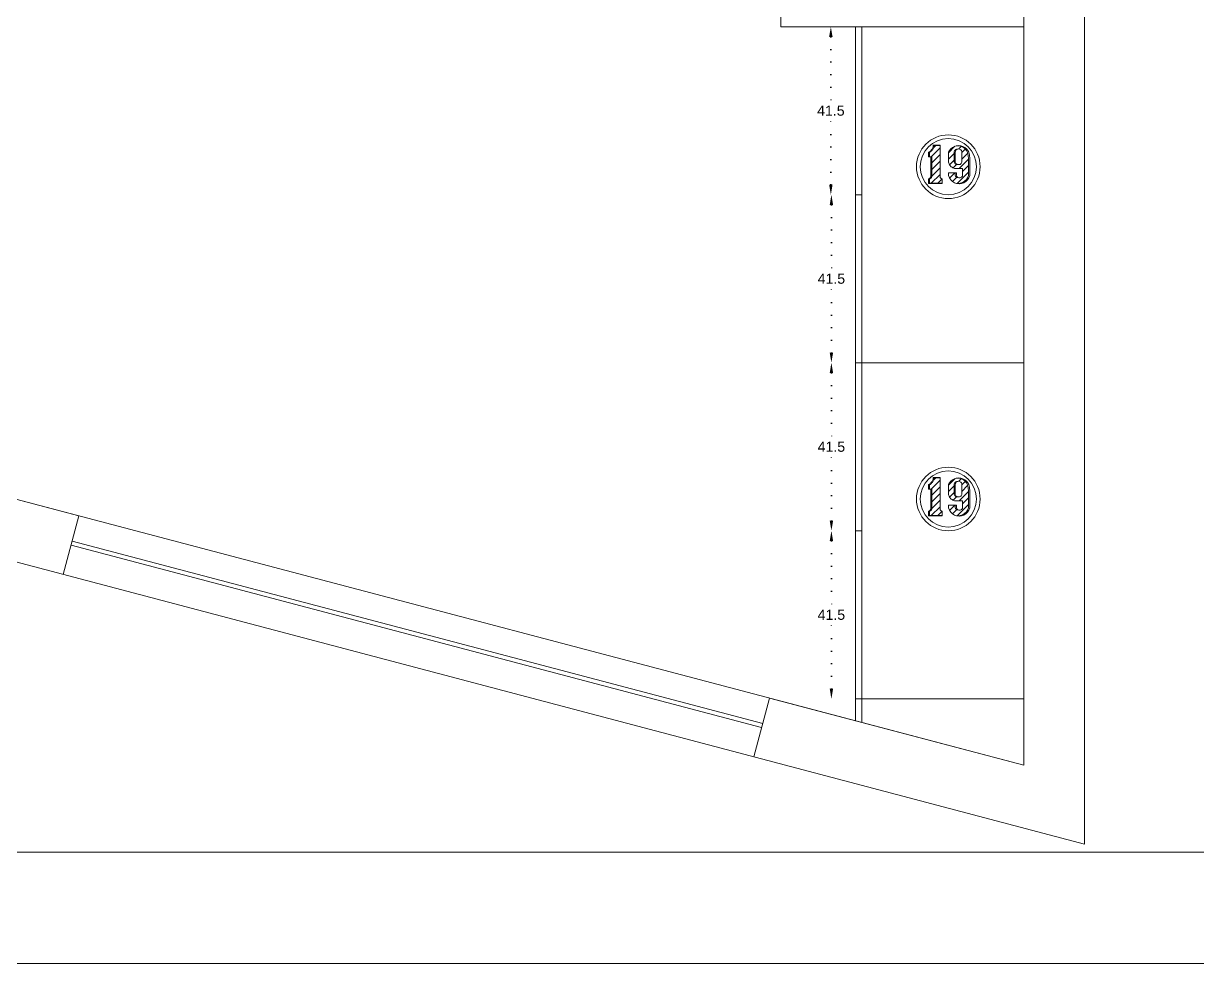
# Model space of a CAD drawing. Header units: inches. Extents: x -1979 to 7680, y -968 to 3127.
# Drawn here: x 3093 to 3383, y 186.8 to 419 of the extents above; entities that cross this region are included whole.
import ezdxf

# ---------------------------------------------------------------- set-up
doc = ezdxf.new("R2010")
doc.units = ezdxf.units.IN
doc.header["$MEASUREMENT"] = 0
doc.linetypes.add('ACAD_ISO07W100', pattern=[3, 0, -3])
doc.styles.get("Standard").update_dxf_attribs({"font": 'arial.ttf'})
doc.dimstyles.new('Copy of Standard', dxfattribs={"dimtxt": 2.5, "dimasz": 2.5, "dimexe": 0.18, "dimexo": 0.0625, "dimgap": 0.09, "dimtad": 0, "dimtih": 1, "dimtoh": 1, "dimdec": 1, "dimzin": 0, "dimdsep": 46, "dimtxsty": 'Standard', "dimcen": 0.09, "dimse1": 1, "dimse2": 1, "dimadec": 0, "dimazin": 0, "dimtfac": 1, "dimtdec": 1, "dimtix": 1, "dimtofl": 0, "dimtmove": 0, "dimatfit": 3, "dimfxl": 1, "dimtolj": 1, "dimtzin": 0, "dimarcsym": 0})
pattern_1 = [(45, (2626.4196, 872.9571), (-0.8148213, 0.8148213), [])]
pattern_2 = [(45, (2626.4196, 955.0318), (-0.8148213, 0.8148213), [])]

# ---------------------------------------------------------------- blocks, each defined once
blk = doc.blocks.new('*D89')
at = {"color": 0, "linetype": 'ACAD_ISO07W100', "lineweight": -2, "transparency": 16777216}
for p, q in [((3292.54, 291.21), (3292.54, 274.33)), ((3292.54, 254.71), (3292.54, 271.59))]:
    blk.add_line(p, q, dxfattribs=at)
at = {"color": 0, "transparency": 16777216}
for points in [[(3292.13, 291.21), (3292.96, 291.21), (3292.54, 293.71)], [(3292.13, 254.71), (3292.96, 254.71), (3292.54, 252.21)]]:
    blk.add_solid(points, dxfattribs=at)
at = {"layer": 'Defpoints', "color": 0, "transparency": 16777216}
for p in [(3298.47, 293.71), (3292.54, 252.21), (3293.47, 252.21)]:
    blk.add_point(p, dxfattribs=at)
at = {"color": 0, "lineweight": 20, "transparency": 16777216, "insert": (3292.54, 272.96), "char_height": 2.5, "attachment_point": 5}
blk.add_mtext('\\A1;41.5', dxfattribs=at)
blk = doc.blocks.new('*D90')
at = {"color": 0, "linetype": 'ACAD_ISO07W100', "lineweight": -2, "transparency": 16777216}
for p, q in [((3292.54, 332.71), (3292.54, 315.83)), ((3292.54, 296.21), (3292.54, 313.09))]:
    blk.add_line(p, q, dxfattribs=at)
at = {"color": 0, "transparency": 16777216}
for points in [[(3292.13, 332.71), (3292.96, 332.71), (3292.54, 335.21)], [(3292.13, 296.21), (3292.96, 296.21), (3292.54, 293.71)]]:
    blk.add_solid(points, dxfattribs=at)
at = {"layer": 'Defpoints', "color": 0, "transparency": 16777216}
for p in [(3298.47, 335.21), (3292.54, 293.71), (3298.47, 293.71)]:
    blk.add_point(p, dxfattribs=at)
at = {"color": 0, "lineweight": 20, "transparency": 16777216, "insert": (3292.54, 314.46), "char_height": 2.5, "attachment_point": 5}
blk.add_mtext('\\A1;41.5', dxfattribs=at)
blk = doc.blocks.new('*D91')
at = {"color": 0, "linetype": 'ACAD_ISO07W100', "lineweight": -2, "transparency": 16777216}
for p, q in [((3292.54, 374.21), (3292.54, 357.33)), ((3292.54, 337.71), (3292.54, 354.59))]:
    blk.add_line(p, q, dxfattribs=at)
at = {"color": 0, "transparency": 16777216}
for points in [[(3292.13, 374.21), (3292.96, 374.21), (3292.54, 376.71)], [(3292.13, 337.71), (3292.96, 337.71), (3292.54, 335.21)]]:
    blk.add_solid(points, dxfattribs=at)
at = {"layer": 'Defpoints', "color": 0, "transparency": 16777216}
for p in [(3298.47, 376.71), (3292.54, 335.21), (3298.47, 335.21)]:
    blk.add_point(p, dxfattribs=at)
at = {"color": 0, "lineweight": 20, "transparency": 16777216, "insert": (3292.54, 355.96), "char_height": 2.5, "attachment_point": 5}
blk.add_mtext('\\A1;41.5', dxfattribs=at)
blk = doc.blocks.new('*D92')
at = {"color": 0, "linetype": 'ACAD_ISO07W100', "lineweight": -2, "transparency": 16777216}
for p, q in [((3292.41, 415.71), (3292.41, 398.83)), ((3292.41, 379.21), (3292.41, 396.09))]:
    blk.add_line(p, q, dxfattribs=at)
at = {"color": 0, "transparency": 16777216}
for points in [[(3291.99, 415.71), (3292.83, 415.71), (3292.41, 418.21)], [(3291.99, 379.21), (3292.83, 379.21), (3292.41, 376.71)]]:
    blk.add_solid(points, dxfattribs=at)
at = {"layer": 'Defpoints', "color": 0, "transparency": 16777216}
for p in [(3298.47, 418.21), (3292.41, 376.71), (3298.47, 376.71)]:
    blk.add_point(p, dxfattribs=at)
at = {"color": 0, "lineweight": 20, "transparency": 16777216, "insert": (3292.41, 397.46), "char_height": 2.5, "attachment_point": 5}
blk.add_mtext('\\A1;41.5', dxfattribs=at)

msp = doc.modelspace()

# ---------------------------------------------------------------- hatches: boundary and pattern name
at = {"lineweight": 20}
h = msp.add_hatch(dxfattribs=at)
h.set_pattern_fill('ANSI31', color=256, scale=9.218651)
h.set_pattern_definition(pattern_2)
h.paths.add_polyline_path([(3319.78, 380.65), (3319.71, 380.68), (3319.64, 380.72), (3319.58, 380.77), (3319.53, 380.82), (3319.48, 380.88), (3319.44, 380.95), (3319.41, 381.02), (3319.39, 381.1), (3319.38, 381.17), (3319.37, 381.25), (3319.37, 388.89), (3317.94, 388.89), (3317.92, 388.71), (3317.88, 388.53), (3317.83, 388.36), (3317.76, 388.19), (3317.68, 388.03), (3317.59, 387.88), (3317.48, 387.74), (3317.36, 387.6), (3317.23, 387.48), (3317.09, 387.37), (3316.94, 387.27), (3316.78, 387.18), (3316.78, 386.1), (3317.09, 386.1), (3317.33, 386.08), (3317.33, 381.28), (3317.32, 381.2), (3317.3, 381.13), (3317.28, 381.06), (3317.25, 380.99), (3317.21, 380.93), (3317.16, 380.87), (3317.11, 380.82), (3317.05, 380.77), (3316.99, 380.73), (3316.92, 380.69), (3316.85, 380.66), (3316.78, 380.64), (3316.78, 379.54), (3319.93, 379.54), (3319.93, 380.61), (3319.85, 380.62)])
h = msp.add_hatch(dxfattribs=at)
h.set_pattern_fill('ANSI31', color=256, scale=9.218651)
h.set_pattern_definition(pattern_2)
h.paths.add_polyline_path([(3326.41, 384.15), (3326.42, 384.27), (3326.42, 384.58), (3326.43, 384.88), (3326.42, 385.19), (3326.41, 385.49), (3326.38, 385.85), (3326.34, 386.18), (3326.29, 386.52), (3326.22, 386.85), (3326.14, 387.17), (3325.89, 387.63), (3325.56, 388.04), (3325.15, 388.37), (3324.69, 388.62), (3324.19, 388.77), (3323.66, 388.82), (3323.35, 388.79), (3322.92, 388.66), (3322.45, 388.41), (3322.04, 388.08), (3321.71, 387.67), (3321.46, 387.2), (3321.46, 384.76), (3321.52, 384.54), (3321.6, 384.33), (3321.71, 384.13), (3321.84, 383.95), (3321.99, 383.77), (3322.16, 383.62), (3322.35, 383.49), (3322.54, 383.38), (3322.75, 383.29), (3322.97, 383.23), (3323.2, 383.19), (3323.23, 383.19), (3324.65, 383.19), (3324.95, 383.18), (3324.95, 381.44), (3324.88, 381.29), (3324.79, 381.15), (3324.66, 381.04), (3324.52, 380.95), (3324.36, 380.9), (3324.19, 380.89), (3324.02, 380.9), (3323.73, 380.94), (3323.57, 380.99), (3323.43, 381.07), (3323.3, 381.18), (3323.21, 381.32), (3323.14, 381.47), (3323.14, 382.13), (3321.46, 382.13), (3321.46, 381.44), (3321.67, 380.89), (3322, 380.4), (3322.43, 379.99), (3322.94, 379.68), (3323.43, 379.52), (3323.8, 379.48), (3324.38, 379.54), (3324.94, 379.73), (3325.44, 380.03), (3325.87, 380.44), (3326.19, 380.92), (3326.41, 381.47)])
h.paths.add_polyline_path([(3324.6, 384.44), (3324.47, 384.32), (3324.31, 384.22), (3324.14, 384.17), (3323.95, 384.15), (3323.77, 384.17), (3323.6, 384.22), (3323.44, 384.32), (3323.31, 384.44), (3323.2, 384.59), (3323.13, 384.76), (3323.13, 387.2), (3323.16, 387.41), (3323.24, 387.61), (3323.37, 387.78), (3323.54, 387.91), (3323.74, 387.99), (3323.95, 388.02), (3324.17, 387.99), (3324.36, 387.91), (3324.53, 387.78), (3324.66, 387.61), (3324.75, 387.41), (3324.77, 387.2), (3324.77, 384.76), (3324.71, 384.59)], flags=16)
h = msp.add_hatch(dxfattribs=at)
h.set_pattern_fill('ANSI31', color=256, scale=9.218651)
h.set_pattern_definition(pattern_1)
h.paths.add_polyline_path([(3319.78, 298.57), (3319.71, 298.6), (3319.64, 298.65), (3319.58, 298.69), (3319.53, 298.75), (3319.48, 298.81), (3319.44, 298.88), (3319.41, 298.95), (3319.39, 299.02), (3319.38, 299.1), (3319.37, 299.17), (3319.37, 306.81), (3317.94, 306.81), (3317.92, 306.64), (3317.88, 306.46), (3317.83, 306.29), (3317.76, 306.12), (3317.68, 305.96), (3317.59, 305.81), (3317.48, 305.66), (3317.36, 305.53), (3317.23, 305.4), (3317.09, 305.29), (3316.94, 305.19), (3316.78, 305.11), (3316.78, 304.02), (3317.09, 304.02), (3317.33, 304.01), (3317.33, 299.2), (3317.32, 299.13), (3317.3, 299.06), (3317.28, 298.99), (3317.25, 298.92), (3317.21, 298.85), (3317.16, 298.8), (3317.11, 298.74), (3317.05, 298.69), (3316.99, 298.65), (3316.92, 298.62), (3316.85, 298.59), (3316.78, 298.57), (3316.78, 297.47), (3319.93, 297.47), (3319.93, 298.53), (3319.85, 298.55)])
h = msp.add_hatch(dxfattribs=at)
h.set_pattern_fill('ANSI31', color=256, scale=9.218651)
h.set_pattern_definition(pattern_1)
h.paths.add_polyline_path([(3326.41, 302.07), (3326.42, 302.2), (3326.42, 302.5), (3326.43, 302.81), (3326.42, 303.11), (3326.41, 303.42), (3326.38, 303.78), (3326.34, 304.11), (3326.29, 304.44), (3326.22, 304.77), (3326.14, 305.1), (3325.89, 305.56), (3325.56, 305.96), (3325.15, 306.3), (3324.69, 306.54), (3324.19, 306.69), (3323.66, 306.75), (3323.35, 306.72), (3322.92, 306.59), (3322.45, 306.34), (3322.04, 306), (3321.71, 305.59), (3321.46, 305.13), (3321.46, 302.69), (3321.52, 302.47), (3321.6, 302.26), (3321.71, 302.06), (3321.84, 301.87), (3321.99, 301.7), (3322.16, 301.55), (3322.35, 301.41), (3322.54, 301.3), (3322.75, 301.22), (3322.97, 301.15), (3323.2, 301.11), (3323.23, 301.11), (3324.65, 301.11), (3324.95, 301.1), (3324.95, 299.37), (3324.88, 299.21), (3324.79, 299.08), (3324.66, 298.96), (3324.52, 298.88), (3324.36, 298.83), (3324.19, 298.81), (3324.02, 298.83), (3323.73, 298.86), (3323.57, 298.91), (3323.43, 299), (3323.3, 299.11), (3323.21, 299.24), (3323.14, 299.39), (3323.14, 300.06), (3321.46, 300.06), (3321.46, 299.37), (3321.67, 298.81), (3322, 298.32), (3322.43, 297.91), (3322.94, 297.61), (3323.43, 297.44), (3323.8, 297.4), (3324.38, 297.46), (3324.94, 297.65), (3325.44, 297.96), (3325.87, 298.36), (3326.19, 298.85), (3326.41, 299.39)])
h.paths.add_polyline_path([(3324.6, 302.37), (3324.47, 302.24), (3324.31, 302.15), (3324.14, 302.09), (3323.95, 302.07), (3323.77, 302.09), (3323.6, 302.15), (3323.44, 302.24), (3323.31, 302.37), (3323.2, 302.52), (3323.13, 302.69), (3323.13, 305.13), (3323.16, 305.34), (3323.24, 305.54), (3323.37, 305.71), (3323.54, 305.84), (3323.74, 305.92), (3323.95, 305.95), (3324.17, 305.92), (3324.36, 305.84), (3324.53, 305.71), (3324.66, 305.54), (3324.75, 305.34), (3324.77, 305.13), (3324.77, 302.69), (3324.71, 302.52)], flags=16)

# ---------------------------------------------------------------- linework, layer by layer
for p, q in [((3340.07, 679.81), (3340.07, 235.81)), ((3355.07, 679.81), (3355.07, 216.34)), ((3280.07, 479.81), (3280.07, 418.21)), ((3340.07, 456.81), (3340.07, 393.51)), ((3280.07, 418.21), (3340.07, 418.21)), ((3298.47, 418.21), (3298.47, 246.8)), ((3300.07, 418.21), (3300.07, 253.81)), ((3316.78, 387.18), (3316.78, 386.1)), ((3316.78, 379.54), (3319.93, 379.54)), ((3298.47, 376.71), (3300.07, 376.71)), ((3298.47, 335.21), (3340.07, 335.21)), ((3340.07, 235.81), (3075.74, 305.61)), ((3075.74, 305.61), (3106.67, 297.44)), ((3316.78, 305.11), (3316.78, 304.02)), ((3340.07, 235.81), (3340.07, 305.81)), ((3106.67, 297.44), (3102.85, 282.94)), ((3316.78, 297.47), (3319.93, 297.47)), ((3355.07, 216.34), (3060.74, 294.06)), ((3298.47, 293.71), (3300.07, 293.71)), ((3275.31, 245.15), (3104.76, 290.19)), ((3275.57, 246.12), (3105.02, 291.16)), ((3277.23, 252.41), (3273.4, 237.9)), ((3340.07, 235.81), (3277.23, 252.41)), ((3300.07, 253.81), (3300.07, 246.37)), ((3340.07, 252.21), (3298.47, 252.21))]:
    msp.add_line(p, q, dxfattribs=at)
for points in [[(2704.54, 186.85), (3598.73, 186.85), (3598.73, 819.1), (2704.54, 819.1)], [(2711.51, 214.38), (3588.68, 214.38), (3588.68, 784.65), (2711.51, 784.65)], [(3324.19, 379.43), (3324.19, 379.44), (3324.09, 379.43)], [(3324.19, 297.35), (3324.19, 297.36), (3324.09, 297.35)]]:
    msp.add_lwpolyline(points, close=True, dxfattribs=at)
for points in [[(3316.54, 379.5), (3319.93, 379.5), (3319.93, 379.54), (3319.93, 380.61), (3319.85, 380.62), (3319.78, 380.65), (3319.71, 380.68), (3319.64, 380.72), (3319.58, 380.77), (3319.53, 380.82), (3319.48, 380.88), (3319.44, 380.95), (3319.41, 381.02), (3319.39, 381.1), (3319.38, 381.17), (3319.37, 381.25), (3319.37, 388.89), (3319.37, 388.93), (3317.71, 388.93), (3317.69, 388.75), (3317.65, 388.57), (3317.6, 388.4), (3317.53, 388.23), (3317.45, 388.07), (3317.35, 387.92), (3317.24, 387.77), (3317.12, 387.63), (3316.99, 387.51), (3316.85, 387.4), (3316.7, 387.3), (3316.54, 387.21), (3316.54, 386.1), (3316.78, 386.1), (3317.09, 386.1), (3317.09, 381.25), (3317.08, 381.17), (3317.07, 381.1), (3317.04, 381.03), (3317.01, 380.96), (3316.97, 380.9), (3316.92, 380.84), (3316.87, 380.78), (3316.81, 380.73), (3316.75, 380.69), (3316.68, 380.65), (3316.61, 380.63), (3316.54, 380.61), (3316.54, 379.5), (3316.78, 379.54), (3316.78, 380.64), (3316.85, 380.66), (3316.92, 380.69), (3316.99, 380.73), (3317.05, 380.77), (3317.11, 380.82), (3317.16, 380.87), (3317.21, 380.93), (3317.25, 380.99), (3317.28, 381.06), (3317.3, 381.13), (3317.32, 381.2), (3317.33, 381.28), (3317.33, 386.08), (3317.09, 386.1)], [(3316.54, 387.21), (3316.78, 387.18), (3316.94, 387.27), (3317.09, 387.37), (3317.23, 387.48), (3317.36, 387.6), (3317.48, 387.74), (3317.59, 387.88), (3317.68, 388.03), (3317.76, 388.19), (3317.83, 388.36), (3317.88, 388.53), (3317.92, 388.71), (3317.94, 388.89)], [(3317.71, 388.93), (3317.94, 388.89), (3319.37, 388.89)], [(3322.92, 388.66), (3322.45, 388.41), (3322.04, 388.08), (3321.71, 387.67), (3321.46, 387.2), (3321.46, 384.76), (3321.52, 384.54), (3321.6, 384.33), (3321.71, 384.13), (3321.84, 383.95), (3321.99, 383.77), (3322.16, 383.62), (3322.35, 383.49), (3322.54, 383.38), (3322.75, 383.29), (3322.97, 383.23), (3323.2, 383.19), (3323.23, 383.19), (3323.43, 383.18), (3324.95, 383.18)], [(3322.92, 388.66), (3323.35, 388.79), (3323.43, 388.81), (3323.95, 388.87), (3324.48, 388.81), (3324.99, 388.66), (3325.46, 388.41), (3325.87, 388.08), (3326.2, 387.67), (3326.45, 387.2), (3326.54, 386.87), (3326.61, 386.54), (3326.66, 386.2), (3326.7, 385.87), (3326.72, 385.5), (3326.74, 385.2), (3326.74, 384.89), (3326.74, 384.58), (3326.73, 384.27), (3326.73, 384.15), (3326.73, 381.44), (3326.51, 380.89), (3326.18, 380.4), (3325.75, 379.99), (3325.24, 379.68), (3324.68, 379.49), (3324.19, 379.44)], [(3323.43, 379.52), (3323.8, 379.48), (3324.38, 379.54), (3324.94, 379.73), (3325.44, 380.03), (3325.87, 380.44), (3326.19, 380.92), (3326.41, 381.47), (3326.41, 384.15), (3326.42, 384.27), (3326.42, 384.58), (3326.43, 384.88), (3326.42, 385.19), (3326.41, 385.49), (3326.38, 385.85), (3326.34, 386.18), (3326.29, 386.52), (3326.22, 386.85), (3326.14, 387.17), (3325.89, 387.63), (3325.56, 388.04), (3325.15, 388.37), (3324.69, 388.62), (3324.19, 388.77), (3323.66, 388.82), (3323.35, 388.79)], [(3323.66, 387.98), (3323.45, 387.96), (3323.26, 387.87), (3323.09, 387.75), (3322.96, 387.58), (3322.88, 387.38), (3322.85, 387.17), (3322.85, 384.76), (3322.92, 384.59), (3323.02, 384.44), (3323.16, 384.32), (3323.31, 384.23), (3323.48, 384.17), (3323.66, 384.15), (3323.95, 384.15), (3324.14, 384.17), (3324.31, 384.22), (3324.47, 384.32), (3324.6, 384.44), (3324.71, 384.59), (3324.77, 384.76), (3324.77, 387.2)], [(3324.77, 387.2), (3324.75, 387.41), (3324.66, 387.61), (3324.53, 387.78), (3324.36, 387.91), (3324.17, 387.99), (3323.95, 388.02), (3323.74, 387.99), (3323.54, 387.91), (3323.37, 387.78), (3323.24, 387.61), (3323.16, 387.41), (3323.13, 387.2), (3323.13, 384.76), (3323.2, 384.59), (3323.31, 384.44), (3323.44, 384.32), (3323.6, 384.22), (3323.77, 384.17), (3323.95, 384.15)], [(3324.19, 380.89), (3324.36, 380.9), (3324.52, 380.95), (3324.66, 381.04), (3324.79, 381.15), (3324.88, 381.29), (3324.95, 381.44), (3324.95, 383.18), (3324.65, 383.19), (3323.23, 383.19)], [(3324.09, 379.43), (3323.5, 379.49), (3323.43, 379.52), (3322.94, 379.68), (3322.43, 379.99), (3322, 380.4), (3321.67, 380.89), (3321.46, 381.44), (3321.46, 382.13), (3323.14, 382.13), (3323.43, 382.13), (3323.43, 381.44), (3323.49, 381.29), (3323.59, 381.15), (3323.72, 381.04), (3323.86, 380.95), (3324.02, 380.9)], [(3324.19, 380.89), (3324.02, 380.9), (3323.73, 380.94), (3323.57, 380.99), (3323.43, 381.07), (3323.3, 381.18), (3323.21, 381.32), (3323.14, 381.47), (3323.14, 382.13)], [(3316.54, 297.42), (3319.93, 297.42), (3319.93, 297.47), (3319.93, 298.53), (3319.85, 298.55), (3319.78, 298.57), (3319.71, 298.6), (3319.64, 298.65), (3319.58, 298.69), (3319.53, 298.75), (3319.48, 298.81), (3319.44, 298.88), (3319.41, 298.95), (3319.39, 299.02), (3319.38, 299.1), (3319.37, 299.17), (3319.37, 306.81), (3319.37, 306.86), (3317.71, 306.86), (3317.69, 306.68), (3317.65, 306.5), (3317.6, 306.33), (3317.53, 306.16), (3317.45, 306), (3317.35, 305.84), (3317.24, 305.7), (3317.12, 305.56), (3316.99, 305.43), (3316.85, 305.32), (3316.7, 305.22), (3316.54, 305.13), (3316.54, 304.02), (3316.78, 304.02), (3317.09, 304.02), (3317.09, 299.17), (3317.08, 299.1), (3317.07, 299.02), (3317.04, 298.95), (3317.01, 298.89), (3316.97, 298.82), (3316.92, 298.76), (3316.87, 298.71), (3316.81, 298.66), (3316.75, 298.62), (3316.68, 298.58), (3316.61, 298.55), (3316.54, 298.53), (3316.54, 297.42), (3316.78, 297.47), (3316.78, 298.57), (3316.85, 298.59), (3316.92, 298.62), (3316.99, 298.65), (3317.05, 298.69), (3317.11, 298.74), (3317.16, 298.8), (3317.21, 298.85), (3317.25, 298.92), (3317.28, 298.99), (3317.3, 299.06), (3317.32, 299.13), (3317.33, 299.2), (3317.33, 304.01), (3317.09, 304.02)], [(3316.54, 305.13), (3316.78, 305.11), (3316.94, 305.19), (3317.09, 305.29), (3317.23, 305.4), (3317.36, 305.53), (3317.48, 305.66), (3317.59, 305.81), (3317.68, 305.96), (3317.76, 306.12), (3317.83, 306.29), (3317.88, 306.46), (3317.92, 306.64), (3317.94, 306.81)], [(3317.71, 306.86), (3317.94, 306.81), (3319.37, 306.81)], [(3322.92, 306.59), (3322.45, 306.34), (3322.04, 306), (3321.71, 305.59), (3321.46, 305.13), (3321.46, 302.69), (3321.52, 302.47), (3321.6, 302.26), (3321.71, 302.06), (3321.84, 301.87), (3321.99, 301.7), (3322.16, 301.55), (3322.35, 301.41), (3322.54, 301.3), (3322.75, 301.22), (3322.97, 301.15), (3323.2, 301.11), (3323.23, 301.11), (3323.43, 301.1), (3324.95, 301.1)], [(3323.66, 305.91), (3323.45, 305.88), (3323.26, 305.8), (3323.09, 305.67), (3322.96, 305.5), (3322.88, 305.31), (3322.85, 305.1), (3322.85, 302.68), (3322.92, 302.52), (3323.02, 302.37), (3323.16, 302.24), (3323.31, 302.15), (3323.48, 302.09), (3323.66, 302.07), (3323.95, 302.07), (3324.14, 302.09), (3324.31, 302.15), (3324.47, 302.24), (3324.6, 302.37), (3324.71, 302.52), (3324.77, 302.69), (3324.77, 305.13)], [(3322.92, 306.59), (3323.35, 306.72), (3323.43, 306.74), (3323.95, 306.79), (3324.48, 306.74), (3324.99, 306.59), (3325.46, 306.34), (3325.87, 306), (3326.2, 305.59), (3326.45, 305.13), (3326.54, 304.8), (3326.61, 304.46), (3326.66, 304.13), (3326.7, 303.79), (3326.72, 303.43), (3326.74, 303.12), (3326.74, 302.81), (3326.74, 302.51), (3326.73, 302.2), (3326.73, 302.07), (3326.73, 299.37), (3326.51, 298.81), (3326.18, 298.32), (3325.75, 297.91), (3325.24, 297.61), (3324.68, 297.42), (3324.19, 297.36)], [(3324.77, 305.13), (3324.75, 305.34), (3324.66, 305.54), (3324.53, 305.71), (3324.36, 305.84), (3324.17, 305.92), (3323.95, 305.95), (3323.74, 305.92), (3323.54, 305.84), (3323.37, 305.71), (3323.24, 305.54), (3323.16, 305.34), (3323.13, 305.13), (3323.13, 302.69), (3323.2, 302.52), (3323.31, 302.37), (3323.44, 302.24), (3323.6, 302.15), (3323.77, 302.09), (3323.95, 302.07)], [(3323.43, 297.44), (3323.8, 297.4), (3324.38, 297.46), (3324.94, 297.65), (3325.44, 297.96), (3325.87, 298.36), (3326.19, 298.85), (3326.41, 299.39), (3326.41, 302.07), (3326.42, 302.2), (3326.42, 302.5), (3326.43, 302.81), (3326.42, 303.11), (3326.41, 303.42), (3326.38, 303.78), (3326.34, 304.11), (3326.29, 304.44), (3326.22, 304.77), (3326.14, 305.1), (3325.89, 305.56), (3325.56, 305.96), (3325.15, 306.3), (3324.69, 306.54), (3324.19, 306.69), (3323.66, 306.75), (3323.35, 306.72)], [(3324.09, 297.35), (3323.5, 297.42), (3323.43, 297.44), (3322.94, 297.61), (3322.43, 297.91), (3322, 298.32), (3321.67, 298.81), (3321.46, 299.37), (3321.46, 300.06), (3323.14, 300.06), (3323.43, 300.06), (3323.43, 299.37), (3323.49, 299.21), (3323.59, 299.08), (3323.72, 298.96), (3323.86, 298.88), (3324.02, 298.83)], [(3324.19, 298.81), (3324.02, 298.83), (3323.73, 298.86), (3323.57, 298.91), (3323.43, 299), (3323.3, 299.11), (3323.21, 299.24), (3323.14, 299.39), (3323.14, 300.06)], [(3324.19, 298.81), (3324.36, 298.83), (3324.52, 298.88), (3324.66, 298.96), (3324.79, 299.08), (3324.88, 299.21), (3324.95, 299.37), (3324.95, 301.1), (3324.65, 301.11), (3323.23, 301.11)]]:
    msp.add_lwpolyline(points, dxfattribs=at)
for centre, radius in [((3321.42, 383.64), 7.86), ((3321.42, 383.64), 6.94), ((3321.42, 301.57), 7.86), ((3321.42, 301.57), 6.94)]:
    msp.add_circle(centre, radius, dxfattribs=at)

# ---------------------------------------------------------------- dimensions: what is measured, and where the dimension line sits
for base, p1, p2, picture, middle in [((3292.41, 376.71), (3298.47, 418.21), (3298.47, 376.71), '*D92', (3292.41, 397.46)), ((3292.54, 335.21), (3298.47, 376.71), (3298.47, 335.21), '*D91', (3292.54, 355.96)), ((3292.54, 293.71), (3298.47, 335.21), (3298.47, 293.71), '*D90', (3292.54, 314.46)), ((3292.54, 252.21), (3298.47, 293.71), (3293.47, 252.21), '*D89', (3292.54, 272.96))]:
    dim = msp.add_linear_dim(base=base, p1=p1, p2=p2, angle=270, dimstyle='Copy of Standard', dxfattribs=at)
    dim.commit()
    dim.dimension.update_dxf_attribs({"geometry": picture, "text_midpoint": middle})

doc.saveas('drawing.dxf')
